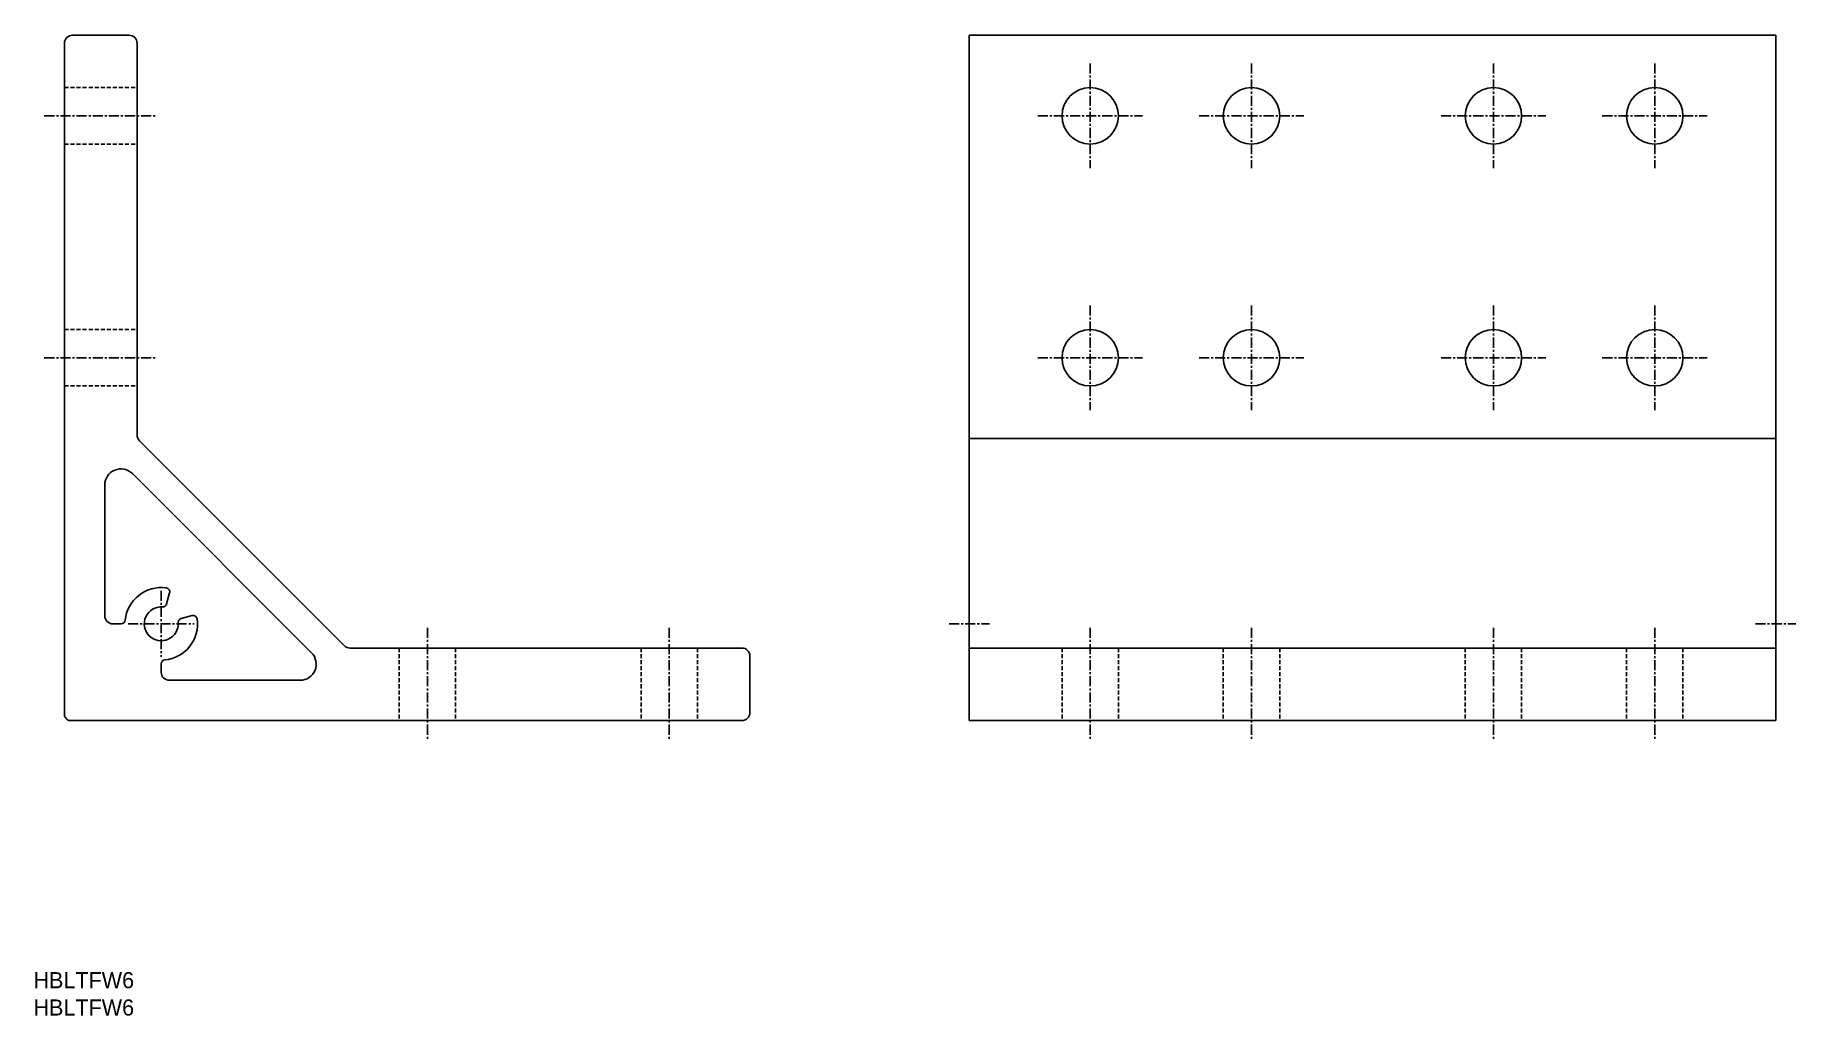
# Model space of a CAD drawing. Extents: x 2 to 220, y 0 to 122.
import ezdxf

# ---------------------------------------------------------------- set-up
doc = ezdxf.new("R2010")
doc.units = 0
doc.linetypes.add('CENTER', pattern=[2, 1.25, -0.25, 0.25, -0.25])
doc.linetypes.add('DASHED', pattern=[0.75, 0.5, -0.25])
doc.layers.get('0').update_dxf_attribs({"linetype": 'CONTINUOUS'})
doc.layers.add('CENTER', color=1, linetype='CENTER')

msp = doc.modelspace()

# ---------------------------------------------------------------- linework, layer by layer
at = {"color": 7, "linetype": 'CONTINUOUS'}
for p, q in [((5.59, 120.58), (5.59, 37.13)), ((6.59, 121.58), (13.59, 121.58)), ((14.59, 120.58), (14.59, 71.99)), ((117.79, 121.58), (117.79, 36.58)), ((117.79, 121.58), (217.79, 121.58)), ((217.79, 121.58), (217.79, 36.58)), ((14.88, 71.29), (40.3, 45.87)), ((117.79, 71.58), (217.79, 71.58)), ((10.59, 49.58), (10.59, 65.8)), ((14.01, 67.22), (36.23, 44.99)), ((18.25, 51.05), (18.62, 52.41)), ((12.62, 48.58), (11.59, 48.58)), ((20.06, 49.24), (21.43, 49.61)), ((41.01, 45.58), (89.59, 45.58)), ((90.59, 44.58), (90.59, 37.58)), ((117.79, 45.58), (217.79, 45.58)), ((17.59, 43.61), (17.59, 42.58)), ((18.59, 41.58), (34.81, 41.58)), ((6.14, 36.58), (89.59, 36.58)), ((117.79, 36.58), (217.79, 36.58))]:
    msp.add_line(p, q, dxfattribs=at)
at = {"color": 3, "linetype": 'DASHED'}
for p, q in [((5.59, 115.08), (14.59, 115.08)), ((5.59, 108.08), (14.59, 108.08)), ((5.59, 85.08), (14.59, 85.08)), ((5.59, 78.08), (14.59, 78.08)), ((47.09, 45.58), (47.09, 36.58)), ((54.09, 45.58), (54.09, 36.58)), ((77.09, 45.58), (77.09, 36.58)), ((84.09, 45.58), (84.09, 36.58)), ((129.29, 45.58), (129.29, 36.58)), ((136.29, 45.58), (136.29, 36.58)), ((149.29, 45.58), (149.29, 36.58)), ((156.29, 45.58), (156.29, 36.58)), ((179.29, 45.58), (179.29, 36.58)), ((186.29, 45.58), (186.29, 36.58)), ((199.29, 45.58), (199.29, 36.58)), ((206.29, 45.58), (206.29, 36.58))]:
    msp.add_line(p, q, dxfattribs=at)
at = {"color": 7, "linetype": 'CONTINUOUS'}
for centre in [(132.79, 111.58), (152.79, 111.58), (182.79, 111.58), (202.79, 111.58), (132.79, 81.58), (152.79, 81.58), (182.79, 81.58), (202.79, 81.58)]:
    msp.add_circle(centre, 3.5, dxfattribs=at)
for centre, radius, start, end in [((6.59, 120.58), 1, 90, 180), ((13.59, 120.58), 1, 0, 90), ((15.59, 71.99), 1, 180, 225), ((12.59, 65.8), 2, 45, 180), ((17.59, 48.58), 4.5, 82.1805, 174.2608), ((18.14, 52.54), 0.5, 345, 82.1805), ((17.59, 48.58), 2.1, 86.087, 3.9124), ((17.77, 51.17), 0.5, 266.087, 345), ((11.59, 49.58), 1, 180, 270), ((12.62, 49.08), 0.5, 270, 354.2608), ((17.59, 48.58), 4.5, 275.7392, 7.8193), ((20.19, 48.76), 0.5, 105, 183.9124), ((21.55, 49.12), 0.5, 7.8193, 105), ((41.01, 46.58), 1, 225, 270), ((18.09, 43.61), 0.5, 95.7392, 180), ((34.81, 43.58), 2, 270, 45), ((89.59, 44.58), 1, 0, 90), ((18.59, 42.58), 1, 180, 270), ((6.89, 37.88), 1.5, 209.9264, 240.0736), ((89.59, 37.58), 1, 270, 0)]:
    msp.add_arc(centre, radius, start, end, dxfattribs=at)
at = {"layer": 'CENTER', "color": 1, "linetype": 'CENTER'}
for p, q in [((132.79, 118.08), (132.79, 105.08)), ((152.79, 118.08), (152.79, 105.08)), ((182.79, 118.08), (182.79, 105.08)), ((202.79, 118.08), (202.79, 105.08)), ((3.09, 111.58), (17.09, 111.58)), ((126.29, 111.58), (139.29, 111.58)), ((146.29, 111.58), (159.29, 111.58)), ((176.29, 111.58), (189.29, 111.58)), ((196.29, 111.58), (209.29, 111.58)), ((132.79, 88.08), (132.79, 75.08)), ((152.79, 88.08), (152.79, 75.08)), ((182.79, 88.08), (182.79, 75.08)), ((202.79, 88.08), (202.79, 75.08)), ((3.09, 81.58), (17.09, 81.58)), ((126.29, 81.58), (139.29, 81.58)), ((146.29, 81.58), (159.29, 81.58)), ((176.29, 81.58), (189.29, 81.58)), ((196.29, 81.58), (209.29, 81.58)), ((17.59, 52.68), (17.59, 44.48)), ((13.49, 48.58), (21.69, 48.58)), ((50.59, 48.08), (50.59, 34.08)), ((80.59, 48.08), (80.59, 34.08)), ((115.29, 48.58), (120.29, 48.58)), ((132.79, 48.08), (132.79, 34.08)), ((152.79, 48.08), (152.79, 34.08)), ((182.79, 48.08), (182.79, 34.08)), ((202.79, 48.08), (202.79, 34.08)), ((215.29, 48.58), (220.29, 48.58))]:
    msp.add_line(p, q, dxfattribs=at)

# ---------------------------------------------------------------- texts
at = {"color": 7, "linetype": 'CONTINUOUS'}
for p in [(1.74, 3.39), (1.74, 0)]:
    msp.add_text('HBLTFW6', height=2, dxfattribs=at).set_placement(p)

doc.saveas('drawing.dxf')
